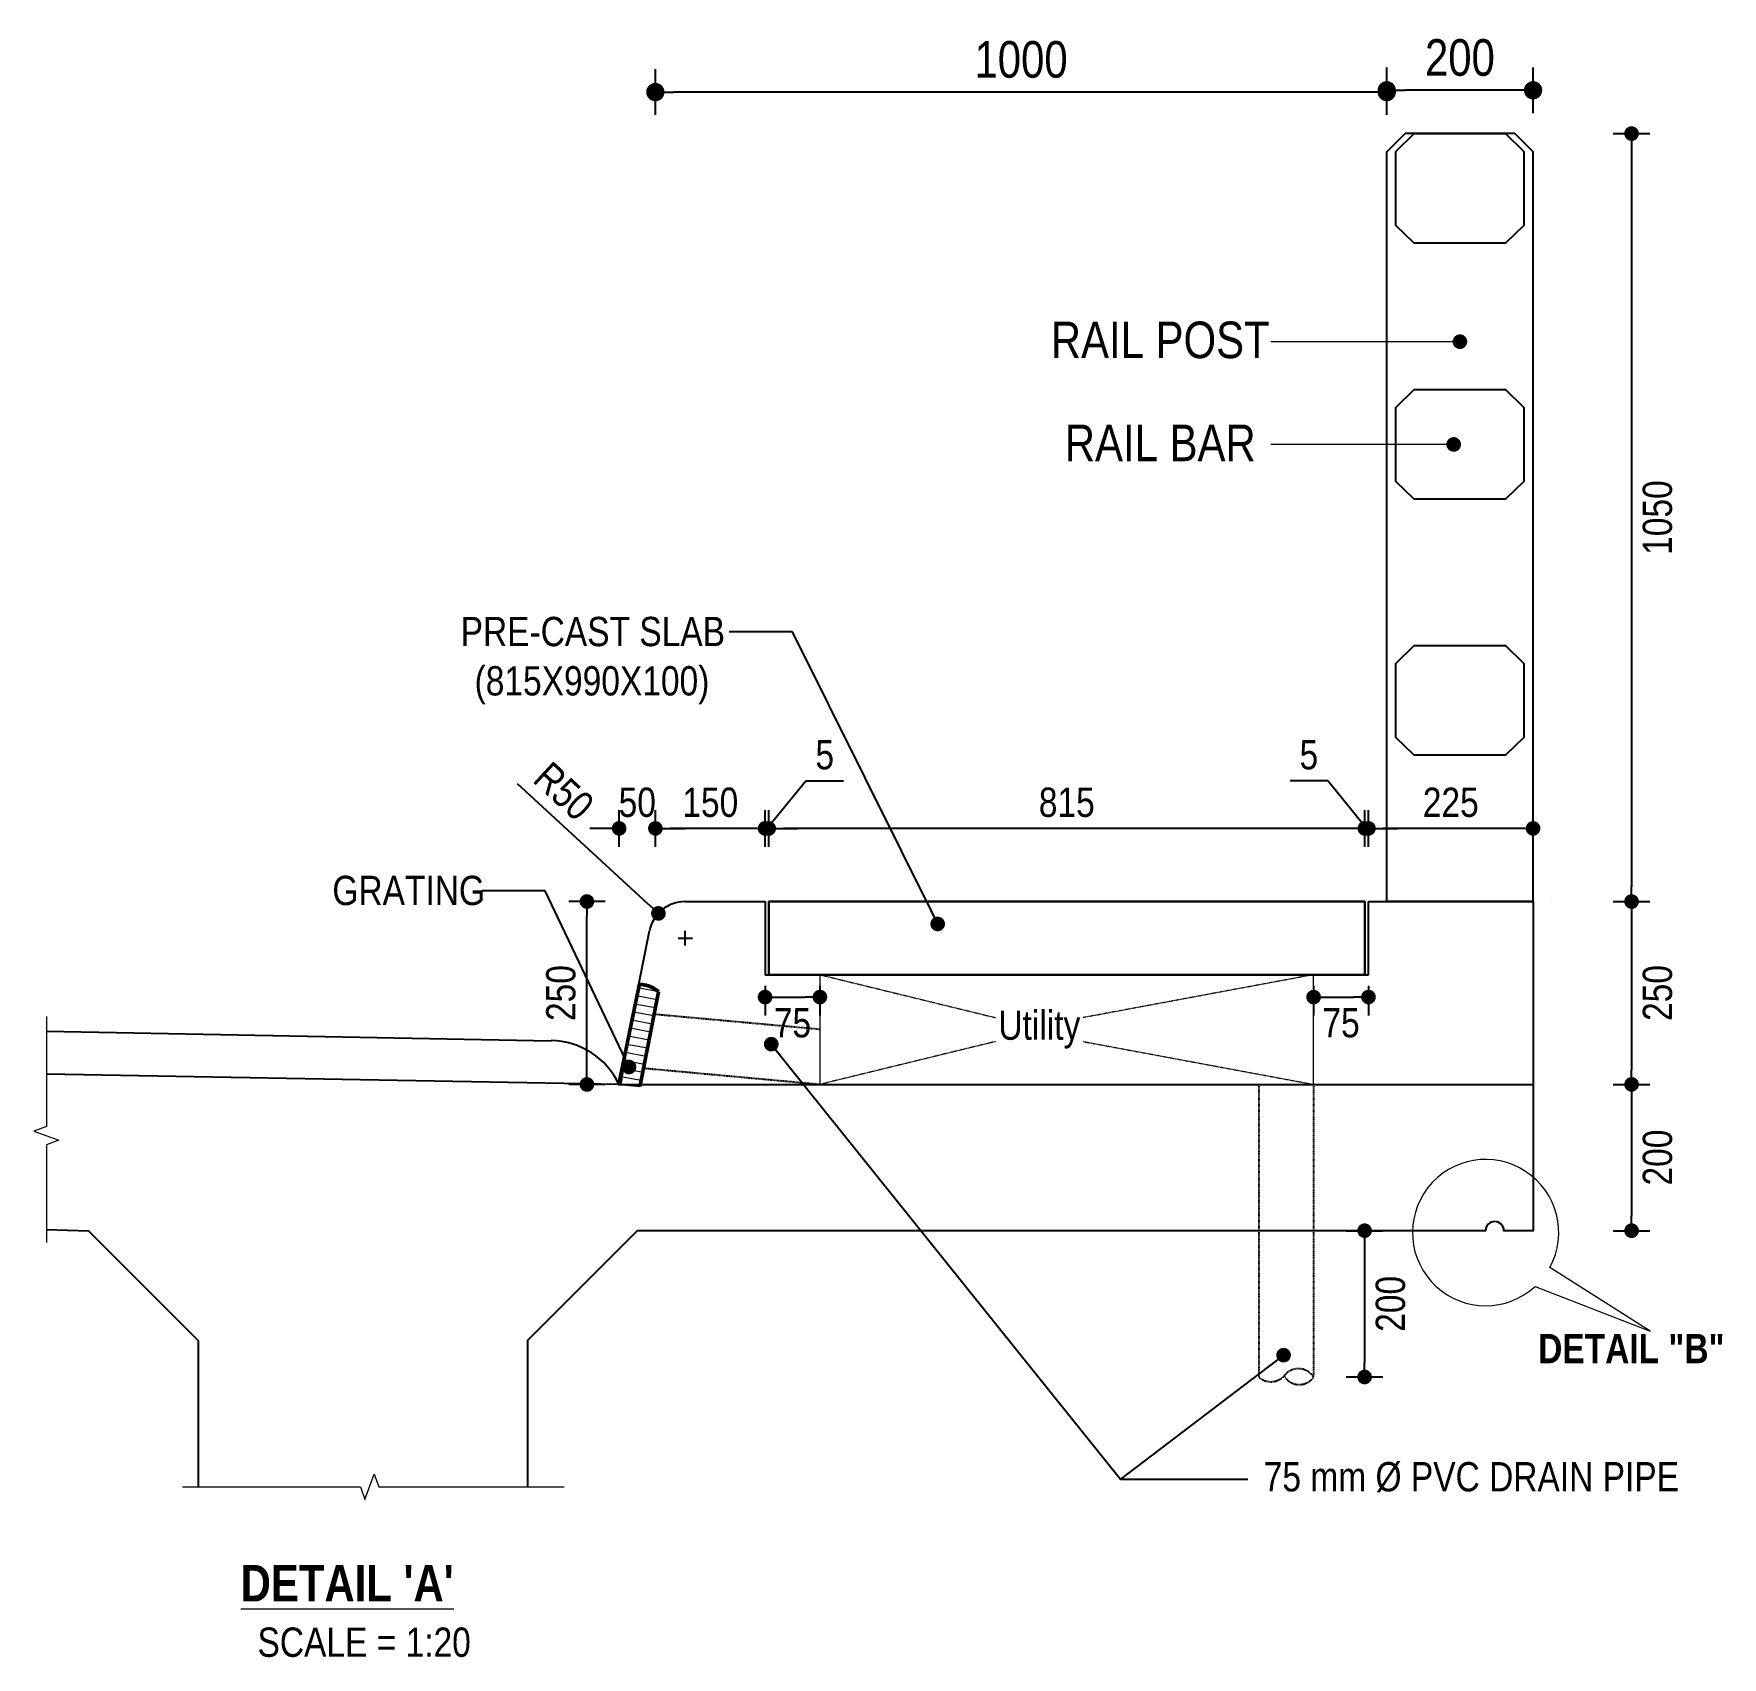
# Model space of a CAD drawing. Header units: millimetres. Extents: x 95937 to 362296, y -118999 to 39765.
# Drawn here: x 107433 to 109742, y 23769 to 25989 of the extents above; entities that cross this region are included whole.
import ezdxf

# ---------------------------------------------------------------- set-up
doc = ezdxf.new("R2010")
doc.units = ezdxf.units.MM
doc.header["$LTSCALE"] = 0.2
doc.header["$PDMODE"] = 2
doc.linetypes.add('DASHED2', pattern=[0.375, 0.25, -0.125])
doc.linetypes.add('HIDDEN', pattern=[9.525, 6.35, -3.175])
for name, color, linetype in [('con_out1', 2, 'Continuous'), ('Deck', 21, 'Continuous'), ('Deck Slab', 200, 'Continuous'), ('Deck_Hidden', 8, 'DASHED2'), ('Kerb Beam', 3, 'Continuous'), ('Pipe_Hidde', 8, 'DASHED2'), ('Ralling', 6, 'Continuous'), ('Wearing Course', 7, 'Continuous')]:
    doc.layers.add(name, color=color, linetype=linetype)
for name, color, linetype, lineweight in [('Concrete_Section', 21, 'Continuous', 30), ('Dim Arrow', 150, 'Continuous', 9), ('DIMS', 150, 'Continuous', 9), ('DIMS @ 20', 150, 'Continuous', 9), ('DIMS @ 25', 150, 'Continuous', 9), ('duct', 151, 'Continuous', 13), ('hatch', 35, 'Continuous', 0), ('Section Marks', 7, 'Continuous', 15), ('Structue', 7, 'Continuous', 25), ('Text_Normal @ 20', 7, 'Continuous', 25), ('Text_Normal @ 25', 7, 'Continuous', 25), ('Text_Title @ 20', 1, 'Continuous', 20)]:
    doc.layers.add(name, color=color, linetype=linetype, lineweight=lineweight)
doc.layers.add('Defpoints @ 20', color=7, linetype='Continuous', plot=False)
doc.styles.add('Swis Cn BT', font='swissc.ttf')
doc.styles.add('SWIS_B_N', font='swisscb.ttf', dxfattribs={"height": 2})
doc.styles.add('SWIS_B_T', font='swisscb.ttf', dxfattribs={"height": 2.5})
doc.styles.add('SWIS_R_N', font='swissc.ttf', dxfattribs={"height": 2})
doc.dimstyles.new('dim dot_50', dxfattribs={"dimtxt": 100, "dimasz": 20, "dimexe": 1, "dimexo": 2, "dimgap": 1, "dimtad": 1, "dimdec": 0, "dimzin": 0, "dimdsep": 46, "dimtxsty": 'Swis Cn BT', "dimblk": 'BOXBLANK', "dimcen": 0.09, "dimclrd": 256, "dimclre": 256, "dimclrt": 256, "dimadec": 0, "dimazin": 0, "dimtfac": 1, "dimtdec": 0, "dimtmove": 1, "dimatfit": 3, "dimfxl": 5, "dimtolj": 1, "dimtzin": 0, "dimlwd": -1, "dimlwe": -1, "dimarcsym": 0})
doc.dimstyles.new('Dot_Anno', dxfattribs={"dimtxt": 2, "dimasz": 1, "dimexe": 1.25, "dimexo": 0.75, "dimgap": 0.75, "dimtad": 2, "dimdec": 0, "dimzin": 0, "dimdsep": 46, "dimtxsty": 'SWIS_R_N', "dimblk": 'DOT', "dimcen": 0.5, "dimadec": 0, "dimazin": 0, "dimtfac": 1, "dimtdec": 0, "dimtofl": 0, "dimtmove": 0, "dimatfit": 3, "dimfxl": 1.25, "dimfxlon": 1, "dimtolj": 1, "dimtzin": 0, "dimarcsym": 0})
doc.dimstyles.new('Dot_Arrow', dxfattribs={"dimtxt": 2, "dimasz": 1, "dimexe": 1.25, "dimexo": 0.75, "dimgap": 0.75, "dimtad": 2, "dimdec": 0, "dimzin": 0, "dimdsep": 46, "dimtxsty": 'SWIS_R_N', "dimblk": 'DOT', "dimcen": 0.5, "dimadec": 0, "dimazin": 0, "dimtfac": 1, "dimtdec": 0, "dimtofl": 0, "dimtmove": 0, "dimatfit": 3, "dimldrblk": 'DOT', "dimfxl": 1.25, "dimfxlon": 1, "dimtolj": 1, "dimtzin": 0, "dimarcsym": 0})

# ---------------------------------------------------------------- blocks, each defined once
blk = doc.blocks.new('_Dot')
at = {"color": 0, "linetype": 'ByBlock', "lineweight": -2}
blk.add_line((-0.5, 0), (-1, 0), dxfattribs=at)
at = {"color": 0, "linetype": 'ByBlock', "const_width": 0.5}
blk.add_lwpolyline([(-0.25, 0, 1), (0.25, 0, 1)], format="xyb", close=True, dxfattribs=at)
blk = doc.blocks.new('*D249')
at = {"layer": 'Defpoints', "color": 0, "ltscale": 20, "transparency": 16777216}
for p in [(109227.7, 25852.3), (109466.2, 24802.3), (109617.6, 24802.3)]:
    blk.add_point(p, dxfattribs=at)
at = {"layer": 'DIMS', "color": 0, "lineweight": -2, "ltscale": 20, "transparency": 16777216}
for p, q in [((109592.6, 25852.3), (109642.6, 25852.3)), ((109617.6, 25832.3), (109617.6, 24822.3)), ((109592.6, 24802.3), (109642.6, 24802.3))]:
    blk.add_line(p, q, dxfattribs=at)
at = {"layer": 'DIMS', "color": 0, "lineweight": -2, "ltscale": 20, "transparency": 16777216, "xscale": 20, "yscale": 20, "zscale": 20}
for p, rotation in [((109617.6, 25852.3), 90), ((109617.6, 24802.3), 270)]:
    blk.add_blockref('_Dot', p, dxfattribs=dict(at, rotation=rotation))
at = {"layer": 'DIMS', "color": 0, "ltscale": 20, "transparency": 16777216, "insert": (109653.1, 25327.3), "char_height": 40, "attachment_point": 5, "rotation": 90, "style": 'SWIS_R_N'}
blk.add_mtext('\\A1;1050', dxfattribs=at)
blk = doc.blocks.new('*D250')
at = {"layer": 'Defpoints', "color": 0, "ltscale": 20, "transparency": 16777216}
for p in [(109466.2, 24802.3), (109466.2, 24552.3), (109617.6, 24552.3)]:
    blk.add_point(p, dxfattribs=at)
at = {"layer": 'DIMS', "color": 0, "lineweight": -2, "ltscale": 20, "transparency": 16777216}
for p, q in [((109592.6, 24802.3), (109642.6, 24802.3)), ((109617.6, 24782.3), (109617.6, 24572.3)), ((109592.6, 24552.3), (109642.6, 24552.3))]:
    blk.add_line(p, q, dxfattribs=at)
at = {"layer": 'DIMS', "color": 0, "lineweight": -2, "ltscale": 20, "transparency": 16777216, "xscale": 20, "yscale": 20, "zscale": 20}
for p, rotation in [((109617.6, 24802.3), 90), ((109617.6, 24552.3), 270)]:
    blk.add_blockref('_Dot', p, dxfattribs=dict(at, rotation=rotation))
at = {"layer": 'DIMS', "color": 0, "ltscale": 20, "transparency": 16777216, "insert": (109653.2, 24677.3), "char_height": 40, "attachment_point": 5, "rotation": 90, "style": 'SWIS_R_N'}
blk.add_mtext('\\A1;250', dxfattribs=at)
blk = doc.blocks.new('*D251')
at = {"layer": 'Defpoints', "color": 0, "ltscale": 20, "transparency": 16777216}
for p in [(109466.2, 24552.3), (109466.2, 24352.3), (109617.6, 24352.3)]:
    blk.add_point(p, dxfattribs=at)
at = {"layer": 'DIMS', "color": 0, "lineweight": -2, "ltscale": 20, "transparency": 16777216}
for p, q in [((109592.6, 24552.3), (109642.6, 24552.3)), ((109617.6, 24532.3), (109617.6, 24372.3)), ((109592.6, 24352.3), (109642.6, 24352.3))]:
    blk.add_line(p, q, dxfattribs=at)
at = {"layer": 'DIMS', "color": 0, "lineweight": -2, "ltscale": 20, "transparency": 16777216, "xscale": 20, "yscale": 20, "zscale": 20}
for p, rotation in [((109617.6, 24552.3), 90), ((109617.6, 24352.3), 270)]:
    blk.add_blockref('_Dot', p, dxfattribs=dict(at, rotation=rotation))
at = {"layer": 'DIMS', "color": 0, "ltscale": 20, "transparency": 16777216, "insert": (109653.2, 24452.3), "char_height": 40, "attachment_point": 5, "rotation": 90, "style": 'SWIS_R_N'}
blk.add_mtext('\\A1;200', dxfattribs=at)
blk = doc.blocks.new('*D154')
at = {"layer": 'Defpoints', "color": 0, "ltscale": 20, "transparency": 16777216}
for p in [(108437.9, 24902.3), (108437.9, 24802.3), (109252.9, 24802.3)]:
    blk.add_point(p, dxfattribs=at)
at = {"layer": 'DIMS', "color": 0, "lineweight": -2, "ltscale": 20, "transparency": 16777216}
for p, q in [((108437.9, 24877.3), (108437.9, 24927.3)), ((109252.9, 24877.3), (109252.9, 24927.3)), ((109232.9, 24902.3), (108457.9, 24902.3))]:
    blk.add_line(p, q, dxfattribs=at)
at = {"layer": 'DIMS', "color": 0, "lineweight": -2, "ltscale": 20, "transparency": 16777216, "xscale": 20, "yscale": 20, "zscale": 20, "rotation": 180}
blk.add_blockref('_Dot', (108437.9, 24902.3), dxfattribs=at)
at = {"layer": 'DIMS', "color": 0, "lineweight": -2, "ltscale": 20, "transparency": 16777216, "xscale": 20, "yscale": 20, "zscale": 20}
blk.add_blockref('_Dot', (109252.9, 24902.3), dxfattribs=at)
at = {"layer": 'DIMS', "color": 0, "ltscale": 20, "transparency": 16777216, "insert": (108845.4, 24937.8), "char_height": 40, "attachment_point": 5, "style": 'SWIS_R_N'}
blk.add_mtext('\\A1;815', dxfattribs=at)
blk = doc.blocks.new('*D155')
at = {"layer": 'Defpoints', "color": 0, "ltscale": 20, "transparency": 16777216}
for p in [(109252.9, 24902.3), (109252.9, 24802.3), (109257.9, 24802.3)]:
    blk.add_point(p, dxfattribs=at)
at = {"layer": 'DIMS', "color": 0, "lineweight": -2, "ltscale": 20, "transparency": 16777216}
for p, q in [((109202.1, 24967.4), (109150.7, 24967.4)), ((109255.4, 24902.3), (109202.1, 24967.4)), ((109252.9, 24877.3), (109252.9, 24927.3)), ((109257.9, 24877.3), (109257.9, 24927.3)), ((109232.9, 24902.3), (109212.9, 24902.3)), ((109257.9, 24902.3), (109252.9, 24902.3)), ((109277.9, 24902.3), (109297.9, 24902.3))]:
    blk.add_line(p, q, dxfattribs=at)
at = {"layer": 'DIMS', "color": 0, "lineweight": -2, "ltscale": 20, "transparency": 16777216, "xscale": 20, "yscale": 20, "zscale": 20}
blk.add_blockref('_Dot', (109252.9, 24902.3), dxfattribs=at)
at = {"layer": 'DIMS', "color": 0, "lineweight": -2, "ltscale": 20, "transparency": 16777216, "xscale": 20, "yscale": 20, "zscale": 20, "rotation": 180}
blk.add_blockref('_Dot', (109257.9, 24902.3), dxfattribs=at)
at = {"layer": 'DIMS', "color": 0, "ltscale": 20, "transparency": 16777216, "insert": (109176.4, 25002.8), "char_height": 40, "attachment_point": 5, "style": 'SWIS_R_N'}
blk.add_mtext('\\A1;5', dxfattribs=at)
blk = doc.blocks.new('*D156')
at = {"layer": 'Defpoints', "color": 0, "ltscale": 20, "transparency": 16777216}
for p in [(109257.9, 24902.3), (109257.9, 24871.4), (109482.9, 24871.4)]:
    blk.add_point(p, dxfattribs=at)
at = {"layer": 'DIMS', "color": 0, "lineweight": -2, "ltscale": 20, "transparency": 16777216}
for p, q in [((109257.9, 24886.4), (109257.9, 24927.3)), ((109482.9, 24886.4), (109482.9, 24927.3)), ((109462.9, 24902.3), (109277.9, 24902.3))]:
    blk.add_line(p, q, dxfattribs=at)
at = {"layer": 'DIMS', "color": 0, "lineweight": -2, "ltscale": 20, "transparency": 16777216, "xscale": 20, "yscale": 20, "zscale": 20, "rotation": 180}
blk.add_blockref('_Dot', (109257.9, 24902.3), dxfattribs=at)
at = {"layer": 'DIMS', "color": 0, "lineweight": -2, "ltscale": 20, "transparency": 16777216, "xscale": 20, "yscale": 20, "zscale": 20}
blk.add_blockref('_Dot', (109482.9, 24902.3), dxfattribs=at)
at = {"layer": 'DIMS', "color": 0, "ltscale": 20, "transparency": 16777216, "insert": (109370.4, 24937.8), "char_height": 40, "attachment_point": 5, "style": 'SWIS_R_N'}
blk.add_mtext('\\A1;225', dxfattribs=at)
blk = doc.blocks.new('*D157')
at = {"layer": 'Defpoints', "color": 0, "ltscale": 20, "transparency": 16777216}
for p in [(108283, 24902.3), (108283, 24802.3), (108432.9, 24802.3)]:
    blk.add_point(p, dxfattribs=at)
at = {"layer": 'DIMS', "color": 0, "lineweight": -2, "ltscale": 20, "transparency": 16777216}
for p, q in [((108283, 24877.3), (108283, 24927.3)), ((108432.9, 24877.3), (108432.9, 24927.3)), ((108412.9, 24902.3), (108303, 24902.3))]:
    blk.add_line(p, q, dxfattribs=at)
at = {"layer": 'DIMS', "color": 0, "lineweight": -2, "ltscale": 20, "transparency": 16777216, "xscale": 20, "yscale": 20, "zscale": 20, "rotation": 180}
blk.add_blockref('_Dot', (108283, 24902.3), dxfattribs=at)
at = {"layer": 'DIMS', "color": 0, "lineweight": -2, "ltscale": 20, "transparency": 16777216, "xscale": 20, "yscale": 20, "zscale": 20}
blk.add_blockref('_Dot', (108432.9, 24902.3), dxfattribs=at)
at = {"layer": 'DIMS', "color": 0, "ltscale": 20, "transparency": 16777216, "insert": (108358, 24937.8), "char_height": 40, "attachment_point": 5, "style": 'SWIS_R_N'}
blk.add_mtext('\\A1;150', dxfattribs=at)
blk = doc.blocks.new('grating')
at = {"layer": 'con_out1', "lineweight": 20}
h = blk.add_hatch(dxfattribs=at)
h.set_pattern_fill('ANSI31', color=256, scale=90, angle=320.4884)
h.set_pattern_definition([(5.48843, (35188.985, 8598.234), (-1.0760037, 11.1984247), [])])
h.paths.add_polyline_path([(-42.5, 131.4, -0.179836), (-14.8, 138.8), (-11.8, 110.9), (-8.3, 76.9), (-36.9, 77.1)])
h.paths.add_polyline_path([(-36.9, 77.1), (-8.3, 76.9), (-0.7, 1.8), (-29.3, 2.1)])
at = {"layer": 'con_out1'}
blk.add_line((-29.1, -0.1), (0, 0), dxfattribs=at)
at = {"layer": 'con_out1', "const_width": 5}
blk.add_lwpolyline([(-42.5, 131.4, -0.180591), (-14.6, 138.8)], format="xyb", dxfattribs=at)
for points in [[(-15.5, 138.8), (0, 0)], [(-42.5, 131.4), (-29.1, -0.1)]]:
    blk.add_lwpolyline(points, dxfattribs=at)
at = {"layer": 'Deck Slab', "linetype": 'HIDDEN'}
for p in [(-6.8, 54.4), (-6.1, 54.7)]:
    blk.add_line(p, (-1.2, 4.5), dxfattribs=at)
at = {"layer": 'Structue', "linetype": 'HIDDEN', "ltscale": 0.15}
blk.add_line((-2.9, -0.2), (-8.3, 74.6), dxfattribs=at)
blk = doc.blocks.new('*D280')
at = {"layer": 'Defpoints', "color": 0, "ltscale": 20, "transparency": 16777216}
for p in [(108287.1, 24786.1), (108323.9, 24752.3)]:
    blk.add_point(p, dxfattribs=at)
at = {"layer": 'DIMS', "color": 0, "lineweight": -2, "ltscale": 20, "transparency": 16777216}
for p, q in [((108094, 24963.5), (108272.4, 24799.6)), ((108313.9, 24752.3), (108333.9, 24752.3)), ((108323.9, 24742.3), (108323.9, 24762.3))]:
    blk.add_line(p, q, dxfattribs=at)
at = {"layer": 'DIMS', "color": 0, "lineweight": -2, "ltscale": 20, "transparency": 16777216, "xscale": 20, "yscale": 20, "zscale": 20, "rotation": 317.4309947888636}
blk.add_blockref('_Dot', (108287.1, 24786.1), dxfattribs=at)
at = {"layer": 'DIMS', "color": 0, "ltscale": 20, "transparency": 16777216, "insert": (108157.8, 24953.1), "char_height": 40, "attachment_point": 5, "rotation": 317.431, "style": 'SWIS_R_N'}
blk.add_mtext('\\A1;R50', dxfattribs=at)
blk = doc.blocks.new('*D170')
at = {"layer": 'Defpoints', "color": 0, "ltscale": 20, "transparency": 16777216}
for p in [(108189.4, 24802.3), (108437.9, 24802.3), (108232.9, 24552.2)]:
    blk.add_point(p, dxfattribs=at)
at = {"layer": 'DIMS', "color": 0, "lineweight": -2, "ltscale": 20, "transparency": 16777216}
for p, q in [((108214.4, 24802.3), (108164.4, 24802.3)), ((108189.4, 24572.2), (108189.4, 24782.3)), ((108214.4, 24552.2), (108164.4, 24552.2))]:
    blk.add_line(p, q, dxfattribs=at)
at = {"layer": 'DIMS', "color": 0, "lineweight": -2, "ltscale": 20, "transparency": 16777216, "xscale": 20, "yscale": 20, "zscale": 20}
for p, rotation in [((108189.4, 24802.3), 90), ((108189.4, 24552.2), 270)]:
    blk.add_blockref('_Dot', p, dxfattribs=dict(at, rotation=rotation))
at = {"layer": 'DIMS', "color": 0, "ltscale": 20, "transparency": 16777216, "insert": (108153.9, 24677.2), "char_height": 40, "attachment_point": 5, "rotation": 90, "style": 'SWIS_R_N'}
blk.add_mtext('\\A1;250', dxfattribs=at)
blk = doc.blocks.new('*D171')
at = {"layer": 'Defpoints', "color": 0, "ltscale": 20, "transparency": 16777216}
for p in [(108432.9, 24702.3), (108507.9, 24702.3), (108507.9, 24671.7)]:
    blk.add_point(p, dxfattribs=at)
at = {"layer": 'DIMS', "color": 0, "lineweight": -2, "ltscale": 20, "transparency": 16777216}
for p, q in [((108432.9, 24687.3), (108432.9, 24646.7)), ((108507.9, 24687.3), (108507.9, 24646.7)), ((108452.9, 24671.7), (108487.9, 24671.7))]:
    blk.add_line(p, q, dxfattribs=at)
at = {"layer": 'DIMS', "color": 0, "lineweight": -2, "ltscale": 20, "transparency": 16777216, "xscale": 20, "yscale": 20, "zscale": 20, "rotation": 180}
blk.add_blockref('_Dot', (108432.9, 24671.7), dxfattribs=at)
at = {"layer": 'DIMS', "color": 0, "lineweight": -2, "ltscale": 20, "transparency": 16777216, "xscale": 20, "yscale": 20, "zscale": 20}
blk.add_blockref('_Dot', (108507.9, 24671.7), dxfattribs=at)
at = {"layer": 'DIMS', "color": 0, "ltscale": 20, "transparency": 16777216, "insert": (108470.4, 24636.3), "char_height": 40, "attachment_point": 5, "style": 'SWIS_R_N'}
blk.add_mtext('\\A1;75', dxfattribs=at)
blk = doc.blocks.new('*D172')
at = {"layer": 'Defpoints', "color": 0, "ltscale": 20, "transparency": 16777216}
for p in [(109182.9, 24702.3), (109257.9, 24702.3), (109257.9, 24671.7)]:
    blk.add_point(p, dxfattribs=at)
at = {"layer": 'DIMS', "color": 0, "lineweight": -2, "ltscale": 20, "transparency": 16777216}
for p, q in [((109182.9, 24687.3), (109182.9, 24646.7)), ((109257.9, 24687.3), (109257.9, 24646.7)), ((109202.9, 24671.7), (109237.9, 24671.7))]:
    blk.add_line(p, q, dxfattribs=at)
at = {"layer": 'DIMS', "color": 0, "lineweight": -2, "ltscale": 20, "transparency": 16777216, "xscale": 20, "yscale": 20, "zscale": 20, "rotation": 180}
blk.add_blockref('_Dot', (109182.9, 24671.7), dxfattribs=at)
at = {"layer": 'DIMS', "color": 0, "lineweight": -2, "ltscale": 20, "transparency": 16777216, "xscale": 20, "yscale": 20, "zscale": 20}
blk.add_blockref('_Dot', (109257.9, 24671.7), dxfattribs=at)
at = {"layer": 'DIMS', "color": 0, "ltscale": 20, "transparency": 16777216, "insert": (109220.4, 24636.3), "char_height": 40, "attachment_point": 5, "style": 'SWIS_R_N'}
blk.add_mtext('\\A1;75', dxfattribs=at)
blk = doc.blocks.new('*D173')
at = {"layer": 'Defpoints', "color": 0, "ltscale": 20, "transparency": 16777216}
for p in [(109182.9, 24352.3), (109182.9, 24152.3), (109252.6, 24152.3)]:
    blk.add_point(p, dxfattribs=at)
at = {"layer": 'DIMS', "color": 0, "lineweight": -2, "ltscale": 20, "transparency": 16777216}
for p, q in [((109227.6, 24352.3), (109277.6, 24352.3)), ((109252.6, 24332.3), (109252.6, 24172.3)), ((109227.6, 24152.3), (109277.6, 24152.3))]:
    blk.add_line(p, q, dxfattribs=at)
at = {"layer": 'DIMS', "color": 0, "lineweight": -2, "ltscale": 20, "transparency": 16777216, "xscale": 20, "yscale": 20, "zscale": 20}
for p, rotation in [((109252.6, 24352.3), 90), ((109252.6, 24152.3), 270)]:
    blk.add_blockref('_Dot', p, dxfattribs=dict(at, rotation=rotation))
at = {"layer": 'DIMS', "color": 0, "ltscale": 20, "transparency": 16777216, "insert": (109288.1, 24252.3), "char_height": 40, "attachment_point": 5, "rotation": 90, "style": 'SWIS_R_N'}
blk.add_mtext('\\A1;200', dxfattribs=at)
blk = doc.blocks.new('*D174')
at = {"layer": 'Defpoints', "color": 0, "ltscale": 20, "transparency": 16777216}
for p in [(108233.4, 24902.3), (108283, 24802.3), (108233.4, 24552.2)]:
    blk.add_point(p, dxfattribs=at)
at = {"layer": 'DIMS', "color": 0, "lineweight": -2, "ltscale": 20, "transparency": 16777216}
for p, q in [((108233.4, 24877.3), (108233.4, 24927.3)), ((108283, 24877.3), (108283, 24927.3)), ((108213.4, 24902.3), (108193.4, 24902.3)), ((108303, 24902.3), (108323, 24902.3))]:
    blk.add_line(p, q, dxfattribs=at)
at = {"layer": 'DIMS', "color": 0, "lineweight": -2, "ltscale": 20, "transparency": 16777216, "xscale": 20, "yscale": 20, "zscale": 20}
blk.add_blockref('_Dot', (108233.4, 24902.3), dxfattribs=at)
at = {"layer": 'DIMS', "color": 0, "lineweight": -2, "ltscale": 20, "transparency": 16777216, "xscale": 20, "yscale": 20, "zscale": 20, "rotation": 180}
blk.add_blockref('_Dot', (108283, 24902.3), dxfattribs=at)
at = {"layer": 'DIMS', "color": 0, "ltscale": 20, "transparency": 16777216, "insert": (108258.2, 24937.8), "char_height": 40, "attachment_point": 5, "style": 'SWIS_R_N'}
blk.add_mtext('\\A1;50', dxfattribs=at)
blk = doc.blocks.new('*D175')
at = {"layer": 'Defpoints', "color": 0, "ltscale": 20, "transparency": 16777216}
for p in [(108437.9, 24902.3), (108432.9, 24802.3), (108437.9, 24802.3)]:
    blk.add_point(p, dxfattribs=at)
at = {"layer": 'DIMS', "color": 0, "lineweight": -2, "ltscale": 20, "transparency": 16777216}
for p, q in [((108435.4, 24902.3), (108488.8, 24967.4)), ((108488.8, 24967.4), (108540.2, 24967.4)), ((108432.9, 24877.3), (108432.9, 24927.3)), ((108437.9, 24877.3), (108437.9, 24927.3)), ((108412.9, 24902.3), (108392.9, 24902.3)), ((108432.9, 24902.3), (108437.9, 24902.3)), ((108457.9, 24902.3), (108477.9, 24902.3))]:
    blk.add_line(p, q, dxfattribs=at)
at = {"layer": 'DIMS', "color": 0, "lineweight": -2, "ltscale": 20, "transparency": 16777216, "xscale": 20, "yscale": 20, "zscale": 20}
blk.add_blockref('_Dot', (108432.9, 24902.3), dxfattribs=at)
at = {"layer": 'DIMS', "color": 0, "lineweight": -2, "ltscale": 20, "transparency": 16777216, "xscale": 20, "yscale": 20, "zscale": 20, "rotation": 180}
blk.add_blockref('_Dot', (108437.9, 24902.3), dxfattribs=at)
at = {"layer": 'DIMS', "color": 0, "ltscale": 20, "transparency": 16777216, "insert": (108514.5, 25002.8), "char_height": 40, "attachment_point": 5, "style": 'SWIS_R_N'}
blk.add_mtext('\\A1;5', dxfattribs=at)
blk = doc.blocks.new('*D239')
at = {"layer": 'Defpoints', "color": 0, "transparency": 16777216}
for p in [(108282.9, 25909), (109282.9, 25837.8), (108282.9, 24802.3)]:
    blk.add_point(p, dxfattribs=at)
at = {"layer": 'DIMS', "color": 0, "lineweight": -2, "transparency": 16777216}
for p, q in [((108282.9, 25877.8), (108282.9, 25940.3)), ((109282.9, 25877.8), (109282.9, 25940.3)), ((109257.9, 25909), (108307.9, 25909))]:
    blk.add_line(p, q, dxfattribs=at)
at = {"layer": 'DIMS', "color": 0, "lineweight": -2, "transparency": 16777216, "xscale": 25, "yscale": 25, "zscale": 25, "rotation": 180}
blk.add_blockref('_Dot', (108282.9, 25909), dxfattribs=at)
at = {"layer": 'DIMS', "color": 0, "lineweight": -2, "transparency": 16777216, "xscale": 25, "yscale": 25, "zscale": 25}
blk.add_blockref('_Dot', (109282.9, 25909), dxfattribs=at)
at = {"layer": 'DIMS', "color": 0, "transparency": 16777216, "insert": (108782.9, 25953.4), "char_height": 50, "attachment_point": 5, "style": 'SWIS_R_N'}
blk.add_mtext('\\A1;1000', dxfattribs=at)
blk = doc.blocks.new('*D240')
at = {"layer": 'Defpoints', "color": 0, "transparency": 16777216}
for p in [(109282.9, 25911.5), (109282.9, 25840.3), (109482.9, 25840.3)]:
    blk.add_point(p, dxfattribs=at)
at = {"layer": 'DIMS', "color": 0, "lineweight": -2, "transparency": 16777216}
for p, q in [((109282.9, 25880.3), (109282.9, 25942.8)), ((109482.9, 25880.3), (109482.9, 25942.8)), ((109457.9, 25911.5), (109307.9, 25911.5))]:
    blk.add_line(p, q, dxfattribs=at)
at = {"layer": 'DIMS', "color": 0, "lineweight": -2, "transparency": 16777216, "xscale": 25, "yscale": 25, "zscale": 25, "rotation": 180}
blk.add_blockref('_Dot', (109282.9, 25911.5), dxfattribs=at)
at = {"layer": 'DIMS', "color": 0, "lineweight": -2, "transparency": 16777216, "xscale": 25, "yscale": 25, "zscale": 25}
blk.add_blockref('_Dot', (109482.9, 25911.5), dxfattribs=at)
at = {"layer": 'DIMS', "color": 0, "transparency": 16777216, "insert": (109382.9, 25956), "char_height": 50, "attachment_point": 5, "style": 'SWIS_R_N'}
blk.add_mtext('\\A1;200', dxfattribs=at)
blk = doc.blocks.new('_BoxBlank')
at = {"color": 0, "linetype": 'ByBlock', "lineweight": -2}
for p, q in [((-0.5, 0), (-1, 0)), ((0.5, 0.5), (-0.5, 0.5)), ((-0.5, 0.5), (-0.5, -0.5)), ((0.5, -0.5), (0.5, 0.5)), ((-0.5, -0.5), (0.5, -0.5))]:
    blk.add_line(p, q, dxfattribs=at)

msp = doc.modelspace()

# ---------------------------------------------------------------- linework, layer by layer
at = {"layer": 'Concrete_Section', "color": 3, "ltscale": 150}
for p, q in [((108437.9, 24702.3), (108437.9, 24802.3)), ((108437.9, 24802.3), (109252.9, 24802.3)), ((109252.9, 24802.3), (109252.9, 24702.3)), ((109252.9, 24702.3), (108437.9, 24702.3))]:
    msp.add_line(p, q, dxfattribs=at)
at = {"layer": 'Deck', "ltscale": 20}
for p, q in [((108232, 24552.3), (108232.9, 24552.3)), ((108482.9, 24352.3), (108432.9, 24352.3))]:
    msp.add_line(p, q, dxfattribs=at)
at = {"layer": 'Deck Slab'}
for p, q in [((109282.9, 24802.3), (109282.9, 24802.3)), ((109282.9, 24802.3), (109482.9, 24802.3)), ((109482.9, 24802.3), (109482.9, 24802.3)), ((109507.9, 24802.3), (109507.9, 24802.3)), ((107450.3, 24625.1), (108140.6, 24612.1)), ((108233.4, 24552.2), (107450.3, 24566.4))]:
    msp.add_line(p, q, dxfattribs=at)
at = {"layer": 'Deck Slab', "lineweight": 25}
msp.add_line((109482.9, 24802.3), (109282.9, 24802.3), dxfattribs=at)
msp.add_line((109482.9, 24802.3), (109282.9, 24802.3), dxfattribs=at)
at = {"layer": 'Deck Slab'}
for points in [[(109252.9, 24702.3), (109252.9, 24802.3), (108437.9, 24802.3), (108437.9, 24702.3)], [(107450.3, 24354), (107507.9, 24352.3), (107657.9, 24202.3), (107657.9, 24002.1)]]:
    msp.add_lwpolyline(points, dxfattribs=at)
msp.add_lwpolyline([(109482.9, 24552.3), (109482.9, 24352.3), (109443, 24352.3, 1), (109418, 24352.3), (108257.9, 24352.3), (108107.9, 24202.3), (108107.9, 24002.1)], format="xyb", dxfattribs=at)
msp.add_arc((108139.1, 24508.4), 103.8, 24.9682, 89.2678, dxfattribs=at)
at = {"layer": 'Deck_Hidden', "ltscale": 10}
msp.add_line((108232, 24552.3), (109482.9, 24552.3), dxfattribs=at)
at = {"layer": 'duct', "linetype": 'DASHED2', "ltscale": 0.2}
for p, q in [((108507.9, 24702.3), (108748.1, 24643.6)), ((109182.9, 24702.3), (108867.8, 24643.6)), ((108748.1, 24610.9), (108507.9, 24552.3)), ((108867.8, 24610.9), (109182.9, 24552.3))]:
    msp.add_line(p, q, dxfattribs=at)
at = {"layer": 'duct'}
msp.add_lwpolyline([(108507.9, 24702.3), (108507.9, 24552.3), (109182.9, 24552.3), (109182.9, 24702.3)], dxfattribs=at)
at = {"layer": 'Kerb Beam', "ltscale": 150}
for p, q in [((108323.9, 24802.3), (108432.9, 24802.3)), ((108432.9, 24802.3), (108432.9, 24702.3)), ((109257.9, 24702.3), (109257.9, 24802.3)), ((108232.9, 24552.3), (108274.9, 24762.1)), ((108432.9, 24702.3), (108507.9, 24702.3)), ((109182.9, 24702.3), (109257.9, 24702.3))]:
    msp.add_line(p, q, dxfattribs=at)
msp.add_lwpolyline([(109257.9, 24802.3), (109482.9, 24802.3), (109482.9, 24552.3)], dxfattribs=at)
msp.add_arc((108323.9, 24752.3), 50, 90, 168.6901, dxfattribs=at)
at = {"layer": 'Pipe_Hidde', "linetype": 'DASHED2', "ltscale": 0.2}
for p, q in [((108281.3, 24648.5), (108507.9, 24627.9)), ((108266.8, 24574.6), (108507.9, 24552.5)), ((109107.9, 24552.3), (109107.9, 24152.3)), ((109182.9, 24552.3), (109182.9, 24152.3))]:
    msp.add_line(p, q, dxfattribs=at)
at = {"layer": 'Pipe_Hidde', "ltscale": 10}
msp.add_line((108507.9, 24552.3), (108907.9, 24552.3), dxfattribs=at)
at = {"layer": 'Pipe_Hidde', "linetype": 'DASHED2', "ltscale": 0.2}
msp.add_lwpolyline([(109107.9, 24152.3, 0.416309), (109142.6, 24153.8, 0.553591), (109182.9, 24152.3)], format="xyb", dxfattribs=at)
msp.add_arc((109162.2, 24138.9), 24.7, 32.8477, 142.6813, dxfattribs=at)
at = {"layer": 'Ralling', "lineweight": 25}
for p, q in [((109282.9, 25827.3), (109307.9, 25852.3)), ((109457.9, 25852.3), (109307.9, 25852.3)), ((109482.9, 25827.3), (109457.9, 25852.3)), ((109282.9, 24802.3), (109282.9, 25828)), ((109482.9, 24802.3), (109482.9, 25828))]:
    msp.add_line(p, q, dxfattribs=at)
for points in [[(109295.4, 25828), (109320.4, 25852.3), (109445.4, 25852.3), (109470.4, 25828), (109470.4, 25726.5), (109445.4, 25702.3), (109320.4, 25702.3), (109295.4, 25726.5)], [(109295.4, 25478), (109320.4, 25502.3), (109445.4, 25502.3), (109470.4, 25478), (109470.4, 25376.5), (109445.4, 25352.3), (109320.4, 25352.3), (109295.4, 25376.5)], [(109295.4, 25128), (109320.4, 25152.3), (109445.4, 25152.3), (109470.4, 25128), (109470.4, 25026.5), (109445.4, 25002.3), (109320.4, 25002.3), (109295.4, 25026.5)]]:
    msp.add_lwpolyline(points, close=True, dxfattribs=at)
at = {"layer": 'Section Marks'}
for p, q in [((109643, 24214.8), (109505.9, 24302)), ((109485.7, 24276.1), (109643, 24214.8))]:
    msp.add_line(p, q, dxfattribs=at)
for points in [[(107450.3, 24645), (107450.3, 24494.8), (107433.1, 24488.6), (107467.4, 24476.1), (107450.3, 24469.8), (107450.3, 24336.3)], [(107636.4, 24002.1), (107879.7, 24002.1), (107885.9, 23985), (107898.4, 24019.3), (107904.7, 24002.1), (108158.4, 24002.1)]]:
    msp.add_lwpolyline(points, dxfattribs=at)
msp.add_arc((109418, 24349.7), 100, 331.5592, 312.6352, dxfattribs=at)
at = {"layer": 'Wearing Course', "color": 2, "ltscale": 20}
for p, q in [((108242.9, 24602), (108232.9, 24552.3)), ((108232.9, 24552.3), (108232, 24552.3))]:
    msp.add_line(p, q, dxfattribs=at)

# ---------------------------------------------------------------- block references
at = {"layer": 'hatch', "color": 1, "xscale": -1, "rotation": 354.7382150501354}
msp.add_blockref('grating', (108232.9, 24552.2), dxfattribs=at)

# ---------------------------------------------------------------- texts
at = {"layer": 'Defpoints @ 20', "style": 'SWIS_R_N'}
msp.add_text('SCALE = 1:20', height=40, dxfattribs=at).set_placement((107739, 23769.7))
at = {"layer": 'Text_Normal @ 20'}
for s, style, p in [('PRE-CAST SLAB', 'SWIS_R_N', (108016.7, 25151.5)), ('(815X990X100)', 'SWIS_R_N', (108035.8, 25084.1)), ('GRATING ', 'SWIS_R_N', (107841.3, 24797.5)), ('DETAIL "B"', 'SWIS_B_N', (109489.9, 24171.1))]:
    msp.add_text(s, height=40, dxfattribs=dict(at, style=style)).set_placement(p)
at = {"layer": 'Text_Normal @ 20', "insert": (108807.9, 24627.3), "char_height": 40, "attachment_point": 5, "style": 'SWIS_R_N'}
msp.add_mtext('Utility', dxfattribs=at)
at = {"layer": 'Text_Normal @ 20', "ltscale": 20, "insert": (109114.7, 24035.9), "char_height": 40, "width": 754.936, "attachment_point": 1, "style": 'SWIS_R_N'}
msp.add_mtext('75 mm Ø PVC DRAIN PIPE', dxfattribs=at)
at = {"layer": 'Text_Normal @ 25', "char_height": 50, "attachment_point": 5, "style": 'SWIS_R_N'}
for s, insert in [('RAIL POST', (108973.2, 25569.9)), ('RAIL BAR', (108973.2, 25429.4))]:
    msp.add_mtext(s, dxfattribs=dict(at, insert=insert))
at = {"layer": 'Text_Title @ 20', "ltscale": 20, "insert": (108007.2, 23895.4), "char_height": 50, "width": 505.815, "attachment_point": 3, "style": 'SWIS_B_T'}
msp.add_mtext("{\\LDETAIL 'A'}", dxfattribs=at)

# ---------------------------------------------------------------- dimensions: what is measured, and where the dimension line sits
at = {"layer": 'DIMS @ 20', "ltscale": 20}
for base, p1, p2, angle, picture, middle in [((109617.6, 24802.3), (109227.7, 25852.3), (109466.2, 24802.3), 90, '*D249', (109653.1, 25327.3)), ((108283, 24902.3), (108432.9, 24802.3), (108283, 24802.3), 180, '*D157', (108358, 24937.8)), ((108437.9, 24902.3), (109252.9, 24802.3), (108437.9, 24802.3), 180, '*D154', (108845.4, 24937.8)), ((109257.9, 24902.3), (109482.9, 24871.4), (109257.9, 24871.4), 180, '*D156', (109370.4, 24937.8)), ((108189.4, 24802.3), (108232.9, 24552.2), (108437.9, 24802.3), 90, '*D170', (108153.9, 24677.2)), ((109617.6, 24552.3), (109466.2, 24802.3), (109466.2, 24552.3), 90, '*D250', (109653.2, 24677.3)), ((109617.6, 24352.3), (109466.2, 24552.3), (109466.2, 24352.3), 90, '*D251', (109653.2, 24452.3)), ((109252.6, 24152.3), (109182.9, 24352.3), (109182.9, 24152.3), 90, '*D173', (109288.1, 24252.3))]:
    dim = msp.add_linear_dim(base=base, p1=p1, p2=p2, angle=angle, dimstyle='Dot_Anno', override={"dimscale": 20, "dimtix": 0, "dimtofl": 0, "dimtmove": 0, "dimatfit": 3}, dxfattribs=at)
    dim.commit()
    dim.dimension.update_dxf_attribs({"geometry": picture, "text_midpoint": middle})
for base, p1, p2, override, picture, middle in [((108437.9, 24902.3), (108432.9, 24802.3), (108437.9, 24802.3), {"dimscale": 20, "dimtix": 0, "dimtofl": 0, "dimtmove": 1, "dimatfit": 3}, '*D175', (108503.8, 24967.4)), ((108507.9, 24671.7), (108432.9, 24702.3), (108507.9, 24702.3), {"dimscale": 20, "dimtix": 0, "dimtofl": 0, "dimtmove": 0, "dimatfit": 3}, '*D171', (108470.4, 24671.7)), ((109257.9, 24671.7), (109182.9, 24702.3), (109257.9, 24702.3), {"dimscale": 20, "dimtix": 0, "dimtofl": 0, "dimtmove": 0, "dimatfit": 3}, '*D172', (109220.4, 24671.7))]:
    dim = msp.add_linear_dim(base=base, p1=p1, p2=p2, dimstyle='Dot_Anno', override=override, dxfattribs=at)
    dim.commit()
    dim.dimension.update_dxf_attribs({"geometry": picture, "text_midpoint": middle, "dimtype": 128})
for base, p1, p2, picture, middle in [((109252.9, 24902.3), (109257.9, 24802.3), (109252.9, 24802.3), '*D155', (109187.1, 24967.4)), ((108233.4, 24902.3), (108283, 24802.3), (108233.4, 24552.2), '*D174', (108258.2, 24902.3))]:
    dim = msp.add_linear_dim(base=base, p1=p1, p2=p2, angle=180, dimstyle='Dot_Anno', override={"dimscale": 20, "dimtix": 0, "dimtofl": 0, "dimtmove": 1, "dimatfit": 3}, dxfattribs=at)
    dim.commit()
    dim.dimension.update_dxf_attribs({"geometry": picture, "text_midpoint": middle, "dimtype": 128})
dim = msp.add_radius_dim(center=(108323.9, 24752.3), mpoint=(108287.1, 24786.1), dimstyle='Dot_Arrow', override={"dimscale": 20, "dimtix": 0, "dimtofl": 0, "dimtmove": 0, "dimatfit": 3}, dxfattribs=at)
dim.commit()
dim.dimension.update_dxf_attribs({"geometry": '*D280', "text_midpoint": (108133.8, 24926.9), "dimtype": 132})
at = {"layer": 'DIMS @ 25'}
dim = msp.add_linear_dim(base=(108282.9, 25909), p1=(109282.9, 25837.8), p2=(108282.9, 24802.3), angle=180, dimstyle='Dot_Anno', override={"dimscale": 25, "dimtix": 0, "dimtofl": 0, "dimtmove": 0, "dimatfit": 3}, dxfattribs=at)
dim.commit()
dim.dimension.update_dxf_attribs({"geometry": '*D239', "text_midpoint": (108782.9, 25953.4)})
dim = msp.add_linear_dim(base=(109282.9, 25911.5), p1=(109482.9, 25840.3), p2=(109282.9, 25840.3), angle=180, dimstyle='Dot_Anno', override={"dimscale": 25, "dimtix": 0, "dimtofl": 0, "dimtmove": 0, "dimatfit": 3}, dxfattribs=at)
dim.commit()
dim.dimension.update_dxf_attribs({"geometry": '*D240', "text_midpoint": (109382.9, 25911.5), "dimtype": 128})

# ---------------------------------------------------------------- leaders
at = {"layer": 'Dim Arrow'}
for points in [[(109382.9, 25567.8), (109124.3, 25567.8)], [(109374.4, 25427.3), (109124.3, 25427.3)]]:
    msp.add_leader(points, dimstyle='dim dot_50', override={"dimtad": 0, "dimldrblk": 'Dot'}, dxfattribs=at)
at = {"layer": 'DIMS @ 20', "ltscale": 20}
for points, override in [([(108668.9, 24771.7), (108470.2, 25171), (108384, 25171)], {"dimscale": 20}), ([(108246.9, 24576.1), (108132.2, 24817.1), (108045.9, 24817.1)], {"dimscale": 20}), ([(108441.4, 24607.3), (108918.8, 24012.8), (109093.1, 24012.8)], {"dimscale": 20, "dimgap": 0.75, "dimtad": 0}), ([(109141.8, 24182.1), (108918.8, 24012.8)], {"dimscale": 20, "dimgap": 0.75, "dimtad": 0})]:
    msp.add_leader(points, dimstyle='Dot_Arrow', override=override, dxfattribs=at)

doc.saveas('drawing.dxf')
